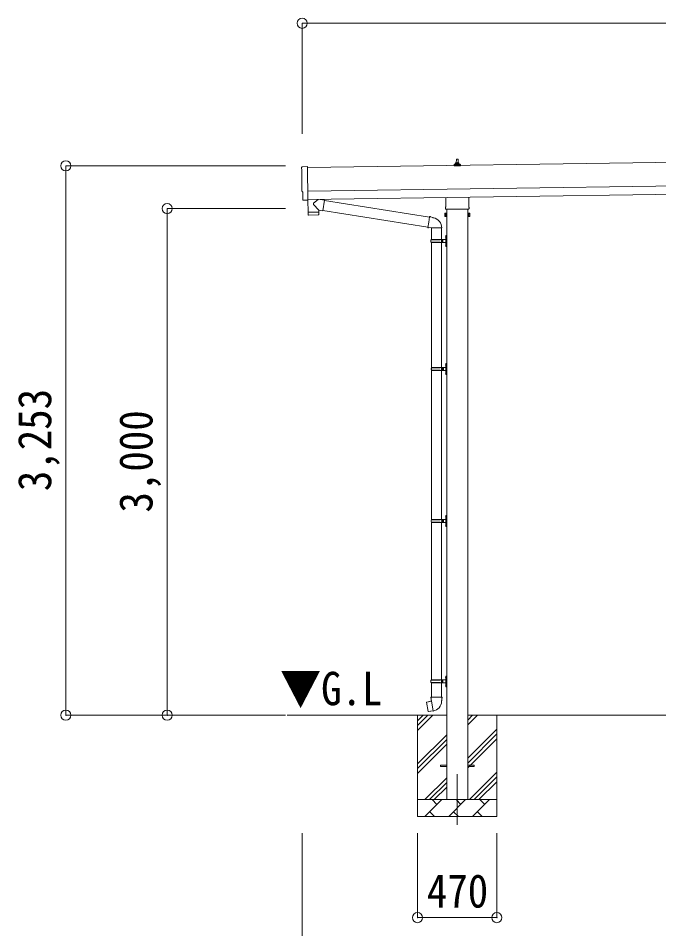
# Model space of a CAD drawing. Units: millimetres at full size, sheet at 1:60. Extents: x -16864 to 16864, y -11640 to 11640.
# Drawn here: x -2749 to 1046, y -8572 to -3179 of the extents above; entities that cross this region are included whole.
import ezdxf
from ezdxf.enums import TextEntityAlignment as Align

# ---------------------------------------------------------------- set-up
doc = ezdxf.new("R2010")
doc.units = ezdxf.units.MM
doc.header["$LTSCALE"] = 60
doc.header["$PDMODE"] = 32
doc.header["$PDSIZE"] = 60
doc.linetypes.add('CHAIN1', pattern=[8, 5, -1, 1, -1])
for name, color, linetype, lineweight in [('0-1_Defpoints', 7, 'CHAIN1', 9), ('0-2_TEXT1', 4, 'Continuous', 9), ('0-3_SHAPE', 7, 'Continuous', 9), ('0-7_PARTS2', 7, 'Continuous', 9), ('0-8_TABLE1', 6, 'Continuous', 9), ('0-9_DIM1', 7, 'Continuous', 9)]:
    doc.layers.add(name, color=color, linetype=linetype, lineweight=lineweight)
doc.styles.add('ＭＳ ゴシック', font='')
doc.styles.get('ＭＳ ゴシック').set_extended_font_data('MS Gothic')

msp = doc.modelspace()

# ---------------------------------------------------------------- linework, layer by layer
at = {"layer": '0-1_Defpoints'}
msp.add_line((-148.09, -7656.66), (-148.09, -8005.66), dxfattribs=at)
at = {"layer": '0-2_TEXT1'}
for p, q in [((4329.66, -3986.29), (-1035.29, -4062.93)), ((-165.65, -4044.41), (-129.91, -4044.41)), ((-165.27, -4044.22), (-158.55, -4042.59)), ((-158.16, -4042.41), (-137.4, -4042.41)), ((-157.78, -4041.62), (-157.78, -4037.41)), ((-156.78, -4037.41), (-138.78, -4037.41)), ((-153.78, -4037.41), (-153.06, -4013.88)), ((-152.06, -4012.91), (-143.51, -4012.91)), ((-142.51, -4013.88), (-141.78, -4037.41)), ((-137.78, -4041.62), (-137.78, -4037.41)), ((-130.3, -4044.22), (-137.02, -4042.59)), ((-166.03, -4052.91), (-166.03, -4045.19)), ((-129.53, -4052.91), (-166.03, -4052.91)), ((-129.53, -4052.91), (-129.53, -4045.19)), ((-1033.29, -4202.92), (4331.66, -4126.27)), ((-1032.58, -4252.91), (4332.37, -4176.27)), ((-1052.15, -4256.96), (-1059.08, -4256.7)), ((-216.39, -4296.89), (-216.39, -4241.25)), ((-79.79, -4239.3), (-79.79, -4296.89)), ((-218.09, -4305.66), (-218.09, -4300.16)), ((-80.15, -4309.16), (-216.03, -4309.16)), ((-210.59, -4309.16), (-210.59, -7806.66)), ((-85.59, -7806.66), (-85.59, -4309.16)), ((-78.09, -4300.16), (-78.09, -4305.66)), ((-222.09, -4335.16), (-221.33, -4333.85)), ((-222.09, -4335.16), (-222.09, -4352.16)), ((-222.09, -4352.16), (-221.33, -4353.48)), ((-215.09, -4338.76), (-221.33, -4338.76)), ((-215.09, -4348.57), (-221.33, -4348.57)), ((-215.09, -4353.48), (-221.33, -4353.48)), ((-212.59, -4352.86), (-215.09, -4352.86)), ((-83.59, -4352.86), (-81.09, -4352.86)), ((-81.09, -4338.76), (-74.85, -4338.76)), ((-81.09, -4348.57), (-74.85, -4348.57)), ((-81.09, -4353.48), (-74.85, -4353.48)), ((-74.09, -4335.16), (-74.85, -4333.85)), ((-74.09, -4352.16), (-74.85, -4353.48)), ((-74.09, -4335.16), (-74.09, -4352.16)), ((-248.09, -7602.16), (-210.59, -7602.16)), ((-248.09, -7611.16), (-248.09, -7602.16)), ((-248.09, -7602.16), (-210.59, -7602.16)), ((-248.09, -7611.16), (-248.09, -7602.16)), ((-85.59, -7602.16), (-48.09, -7602.16)), ((-85.59, -7602.16), (-48.09, -7602.16)), ((-48.09, -7611.16), (-48.09, -7602.16)), ((-48.09, -7611.16), (-48.09, -7602.16)), ((-248.09, -7611.16), (-210.59, -7611.16)), ((-248.09, -7611.16), (-210.59, -7611.16)), ((-85.59, -7611.16), (-48.09, -7611.16)), ((-85.59, -7611.16), (-48.09, -7611.16))]:
    msp.add_line(p, q, dxfattribs=at)
for points in [[(-1066.91, -4059.95), (-1035.36, -4057.84), (-1032.54, -4255.68)], [(-1061.96, -4253.75), (-1062.63, -4206.72), (-1063.23, -4206.73)], [(-1051.42, -4256.68), (-1050.76, -4256.04), (-1032.52, -4256.68)], [(-215.09, -4353.48), (-215.09, -4333.85), (-221.33, -4333.85)], [(-215.09, -4352.86), (-215.09, -4334.46), (-212.59, -4334.46)], [(-81.09, -4352.86), (-81.09, -4334.46), (-83.59, -4334.46)], [(-81.09, -4353.48), (-81.09, -4333.85), (-74.85, -4333.85)]]:
    msp.add_lwpolyline(points, dxfattribs=at)
for points in [[(-212.59, -4354.16), (-212.59, -4333.16), (-210.59, -4333.16), (-210.59, -4354.16)], [(-83.59, -4354.16), (-83.59, -4333.16), (-85.59, -4333.16), (-85.59, -4354.16)]]:
    msp.add_lwpolyline(points, close=True, dxfattribs=at)
for centre, radius, start, end in [((-165.03, -4045.19), 1, 103.62699, 180), ((-158.78, -4041.62), 1, 283.62699, 0), ((-153.7, -4038.04), 4.13, 90, 171.17633), ((-156.78, -4038.41), 1, 90, 180), ((-152.06, -4013.91), 1, 90, 178.60509), ((-144.45, -4037.41), 4.83, 133.60282, 180), ((-151.12, -4037.41), 4.83, 0, 46.39718), ((-143.51, -4013.91), 1, 1.39491, 90), ((-141.87, -4038.04), 4.13, 8.82367, 90), ((-138.78, -4038.41), 1, 0, 90), ((-136.78, -4041.62), 1, 180, 256.37301), ((-130.53, -4045.19), 1, 0, 76.37301), ((-214.09, -4300.16), 4, 125.09963, 180), ((-214.09, -4305.66), 4, 180, 194.47751), ((-214.09, -4305.66), 4, 194.47751, 241.04498), ((-82.09, -4305.66), 4, 298.95502, 345.52249), ((-82.09, -4300.16), 4, 0, 54.90037), ((-82.09, -4305.66), 4, 345.52249, 0), ((-217.74, -4336.3), 4.34, 145.61575, 214.38425), ((-205.85, -4343.66), 16.24, 162.41205, 197.58795), ((-217.74, -4351.03), 4.34, 145.61575, 214.38425), ((-90.33, -4343.66), 16.24, 342.41205, 17.58795), ((-78.43, -4336.3), 4.34, 325.61575, 34.38425), ((-78.43, -4351.03), 4.34, 325.61575, 34.38425)]:
    msp.add_arc(centre, radius, start, end, dxfattribs=at)
for centre, major_axis, ratio, start_param, end_param in [((-1066.71, -4062.94), (-3, -0.04), 0.99863, 4.7647489, 6.2979817), ((-5831.08, -4201.43), (4762.89, 68.04), 0.99863, 6.2686928, 6.2979817), ((-1063.3, -4202.33), (-4.41, -0.06), 0.99863, 6.2686928, 7.8539816), ((-1058.96, -4253.7), (-2.15, -2.1), 0.9974, 5.5252311, 7.0411395), ((-1052.11, -4255.96), (-0.717, -0.7), 0.9974, 0.7579542, 1.5707963)]:
    msp.add_ellipse(centre, major_axis=major_axis, ratio=ratio, start_param=start_param, end_param=end_param, dxfattribs=at)
at = {"layer": '0-3_SHAPE'}
for p, q in [((-210.59, -7306.66), (-1154.75, -7306.66)), ((-383.09, -7306.66), (-383.09, -7906.66)), ((-383.09, -7340.15), (-349.61, -7306.66)), ((-383.09, -7368.43), (-321.32, -7306.66)), ((-383.09, -7396.71), (-293.04, -7306.66)), ((1589.41, -7306.66), (-85.59, -7306.66)), ((-85.59, -7335.49), (-56.76, -7306.66)), ((-85.59, -7363.77), (-28.48, -7306.66)), ((86.91, -7306.66), (86.91, -7906.66)), ((-383.09, -7594.7), (-210.59, -7422.2)), ((-85.59, -7561.76), (86.91, -7389.26)), ((-85.59, -7590.05), (86.91, -7417.55)), ((-383.09, -7622.99), (-210.59, -7450.49)), ((-383.09, -7651.27), (-210.59, -7478.77)), ((-85.59, -7618.33), (86.91, -7445.83)), ((-75.93, -7806.66), (86.91, -7643.82)), ((-340.49, -7806.66), (-210.59, -7676.76)), ((-312.21, -7806.66), (-210.59, -7705.05)), ((-47.65, -7806.66), (86.91, -7672.11)), ((-19.36, -7806.66), (86.91, -7700.39)), ((-283.92, -7806.66), (-210.59, -7733.33)), ((-383.09, -7806.66), (86.91, -7806.66)), ((-339.51, -7906.66), (-239.51, -7806.66)), ((-268.06, -7835.22), (-296.62, -7806.66)), ((-198.09, -7906.66), (-98.09, -7806.66)), ((-126.64, -7835.22), (-155.2, -7806.66)), ((-56.67, -7906.66), (43.33, -7806.66)), ((14.78, -7835.22), (-13.77, -7806.66)), ((86.91, -7906.66), (-383.09, -7906.66)), ((-310.96, -7878.11), (-282.4, -7906.66)), ((-169.54, -7878.11), (-140.98, -7906.66)), ((-28.11, -7878.11), (0.44, -7906.66))]:
    msp.add_line(p, q, dxfattribs=at)
at = {"layer": '0-8_TABLE1'}
for p, q in [((-1066.3, -3209.02), (-1066.3, -3863.35)), ((9772.62, -3209.02), (-1066.3, -3209.02)), ((-2466.3, -4053.37), (-1165.61, -4053.37)), ((-2466.3, -4053.37), (-2466.3, -7306.66)), ((-1866.3, -4306.66), (-1165.61, -4306.66)), ((-1866.3, -4306.66), (-1866.3, -7306.66)), ((-2466.3, -7306.66), (-1165.61, -7306.66)), ((-1066.61, -9207.66), (-1066.61, -8005.66)), ((-383.09, -8505.66), (-383.09, -8005.66)), ((86.91, -8505.66), (86.91, -8005.66)), ((-383.09, -8505.66), (86.91, -8505.66))]:
    msp.add_line(p, q, dxfattribs=at)
for p in [(-1066.3, -3209.02), (-2466.3, -4053.37), (-1866.3, -4306.66), (-2466.3, -7306.66), (-1866.3, -7306.66), (-383.09, -8505.66), (86.91, -8505.66)]:
    msp.add_point(p, dxfattribs=at)
at = {"layer": '0-9_DIM1'}
for p, q in [((-1032.54, -4255.68), (-1032.52, -4256.68)), ((-971.13, -4252.03), (-998.78, -4274.54)), ((-933.51, -4256.04), (-959.35, -4251.87)), ((-933.51, -4256.04), (-943.68, -4318.93)), ((-933.81, -4257.87), (-311.65, -4356.92)), ((-968.08, -4314.98), (-998.96, -4281.87)), ((-1031.89, -4328.91), (-1031.48, -4341.96)), ((-970.9, -4344.04), (-1028.43, -4344.86)), ((-1027.41, -4327.84), (-1027.38, -4328.84)), ((-972.41, -4327.06), (-972.42, -4328.06)), ((-968.08, -4314.98), (-943.68, -4318.93)), ((-968.08, -4314.98), (-967.91, -4327)), ((-943.38, -4317.1), (-322.07, -4416.02)), ((-311.33, -4355.11), (-316.86, -4386.47)), ((-311.33, -4355.11), (-310.19, -4353.12)), ((-310.19, -4353.12), (-306.62, -4353.75)), ((-306.62, -4353.75), (-306.21, -4356.1)), ((-291.7, -4358.92), (-290.01, -4360.55)), ((-290.01, -4360.55), (-287.89, -4361)), ((-322.39, -4417.84), (-316.86, -4386.47)), ((-322.39, -4417.84), (-322, -4420.09)), ((-322.39, -4417.84), (-317.24, -4418.65)), ((-322, -4420.09), (-318.43, -4420.72)), ((-318.43, -4420.72), (-317.24, -4418.65)), ((-317.24, -4418.65), (-302.64, -4420.97)), ((-302.64, -4420.97), (-300.43, -4419.98)), ((-240.13, -4420.38), (-301.32, -4420.38)), ((-300.59, -4420.38), (-300.59, -4489.67)), ((-240.59, -4420.38), (-240.59, -4489.67)), ((-216.89, -4472.52), (-214.85, -4473.52)), ((-215.62, -4470.52), (-214.99, -4470.52)), ((-215.62, -4470.52), (-215.62, -4478.82)), ((-214.99, -4470.52), (-214.99, -4478.82)), ((-214.99, -4470.52), (-214.59, -4470.92)), ((-214.85, -4473.52), (-214.23, -4474.67)), ((-214.59, -4466.67), (-211.59, -4465.17)), ((-214.59, -4466.67), (-214.59, -4498.67)), ((-214.59, -4470.92), (-214.59, -4478.42)), ((-211.59, -4465.17), (-211.59, -4498.67)), ((-211.59, -4465.17), (-210.59, -4465.17)), ((-210.59, -4465.17), (-210.59, -4498.67)), ((-303.59, -4491.67), (-253.26, -4491.67)), ((-303.59, -4505.67), (-253.26, -4505.67)), ((-302.59, -4489.67), (-216.59, -4489.67)), ((-302.59, -4489.67), (-302.59, -4491.67)), ((-302.59, -4507.67), (-302.59, -4505.67)), ((-302.59, -4507.67), (-216.59, -4507.67)), ((-300.59, -4507.67), (-300.59, -6147.66)), ((-243.59, -4489.67), (-243.59, -4494.17)), ((-243.59, -4494.17), (-241.59, -4494.17)), ((-243.59, -4507.67), (-243.59, -4503.17)), ((-243.59, -4503.17), (-241.59, -4503.17)), ((-241.59, -4494.17), (-241.59, -4498.67)), ((-241.59, -4503.17), (-241.59, -4498.67)), ((-240.59, -4507.67), (-240.59, -6147.66)), ((-235.59, -4489.67), (-235.59, -4498.67)), ((-235.59, -4494.17), (-232.59, -4494.17)), ((-235.59, -4507.67), (-235.59, -4498.67)), ((-235.59, -4503.17), (-232.59, -4503.17)), ((-232.59, -4494.17), (-232.59, -4498.67)), ((-232.59, -4503.17), (-232.59, -4498.67)), ((-216.89, -4520.52), (-214.85, -4521.52)), ((-215.62, -4478.82), (-214.99, -4478.82)), ((-215.62, -4518.52), (-214.99, -4518.52)), ((-215.62, -4518.52), (-215.62, -4526.82)), ((-215.62, -4526.82), (-214.99, -4526.82)), ((-214.99, -4478.82), (-214.59, -4478.42)), ((-214.99, -4518.52), (-214.99, -4526.82)), ((-214.99, -4518.52), (-214.59, -4518.92)), ((-214.99, -4526.82), (-214.59, -4526.42)), ((-214.85, -4521.52), (-214.23, -4522.67)), ((-214.59, -4530.67), (-214.59, -4498.67)), ((-214.59, -4518.92), (-214.59, -4526.42)), ((-211.59, -4532.17), (-211.59, -4498.67)), ((-210.59, -4532.17), (-210.59, -4498.67)), ((-214.59, -4530.67), (-211.59, -4532.17)), ((-211.59, -4532.17), (-210.59, -4532.17)), ((-216.89, -5230.52), (-214.85, -5231.51)), ((-215.62, -5228.51), (-214.99, -5228.51)), ((-215.62, -5228.51), (-215.62, -5236.81)), ((-214.99, -5228.51), (-214.99, -5236.81)), ((-214.99, -5228.51), (-214.59, -5228.91)), ((-214.59, -5224.66), (-211.59, -5223.16)), ((-214.59, -5224.66), (-214.59, -5256.66)), ((-214.59, -5228.91), (-214.59, -5236.41)), ((-211.59, -5223.16), (-211.59, -5256.66)), ((-211.59, -5223.16), (-210.59, -5223.16)), ((-210.59, -5223.16), (-210.59, -5256.66)), ((-301.09, -5249.66), (-250.76, -5249.66)), ((-301.09, -5263.66), (-250.76, -5263.66)), ((-300.09, -5247.66), (-300.09, -5249.66)), ((-300.09, -5247.66), (-216.59, -5247.66)), ((-300.09, -5265.66), (-300.09, -5263.66)), ((-300.09, -5265.66), (-216.59, -5265.66)), ((-241.09, -5247.66), (-241.09, -5252.16)), ((-241.09, -5252.16), (-239.09, -5252.16)), ((-241.09, -5265.66), (-241.09, -5261.16)), ((-241.09, -5261.16), (-239.09, -5261.16)), ((-239.09, -5252.16), (-239.09, -5256.66)), ((-239.09, -5261.16), (-239.09, -5256.66)), ((-233.09, -5247.66), (-233.09, -5256.66)), ((-233.09, -5252.16), (-230.09, -5252.16)), ((-233.09, -5265.66), (-233.09, -5256.66)), ((-233.09, -5261.16), (-230.09, -5261.16)), ((-230.09, -5252.16), (-230.09, -5256.66)), ((-230.09, -5261.16), (-230.09, -5256.66)), ((-216.89, -5278.52), (-214.85, -5279.51)), ((-215.62, -5236.81), (-214.99, -5236.81)), ((-215.62, -5276.51), (-214.99, -5276.51)), ((-215.62, -5276.51), (-215.62, -5284.81)), ((-214.99, -5236.81), (-214.59, -5236.41)), ((-214.99, -5276.51), (-214.99, -5284.81)), ((-214.99, -5276.51), (-214.59, -5276.91)), ((-214.99, -5284.81), (-214.59, -5284.41)), ((-214.85, -5231.51), (-214.23, -5232.66)), ((-214.85, -5279.51), (-214.23, -5280.66)), ((-214.59, -5288.66), (-214.59, -5256.66)), ((-214.59, -5276.91), (-214.59, -5284.41)), ((-211.59, -5290.16), (-211.59, -5256.66)), ((-210.59, -5290.16), (-210.59, -5256.66)), ((-215.62, -5284.81), (-214.99, -5284.81)), ((-214.59, -5288.66), (-211.59, -5290.16)), ((-211.59, -5290.16), (-210.59, -5290.16)), ((-216.89, -6130.52), (-214.85, -6131.51)), ((-215.62, -6128.51), (-214.99, -6128.51)), ((-215.62, -6128.51), (-215.62, -6136.81)), ((-215.62, -6136.81), (-214.99, -6136.81)), ((-214.99, -6128.51), (-214.99, -6136.81)), ((-214.99, -6128.51), (-214.59, -6128.91)), ((-214.99, -6136.81), (-214.59, -6136.41)), ((-214.85, -6131.51), (-214.23, -6132.66)), ((-214.59, -6124.66), (-211.59, -6123.16)), ((-214.59, -6124.66), (-214.59, -6156.66)), ((-214.59, -6128.91), (-214.59, -6136.41)), ((-211.59, -6123.16), (-211.59, -6156.66)), ((-211.59, -6123.16), (-210.59, -6123.16)), ((-210.59, -6123.16), (-210.59, -6156.66)), ((-301.09, -6149.66), (-250.76, -6149.66)), ((-301.09, -6163.66), (-250.76, -6163.66)), ((-300.59, -6165.66), (-300.59, -7097.66)), ((-300.09, -6147.66), (-300.09, -6149.66)), ((-300.09, -6147.66), (-216.59, -6147.66)), ((-300.09, -6165.66), (-300.09, -6163.66)), ((-300.09, -6165.66), (-216.59, -6165.66)), ((-241.09, -6147.66), (-241.09, -6152.16)), ((-241.09, -6152.16), (-239.09, -6152.16)), ((-241.09, -6165.66), (-241.09, -6161.16)), ((-241.09, -6161.16), (-239.09, -6161.16)), ((-240.59, -6165.66), (-240.59, -7097.66)), ((-239.09, -6152.16), (-239.09, -6156.66)), ((-239.09, -6161.16), (-239.09, -6156.66)), ((-233.09, -6147.66), (-233.09, -6156.66)), ((-233.09, -6152.16), (-230.09, -6152.16)), ((-233.09, -6165.66), (-233.09, -6156.66)), ((-233.09, -6161.16), (-230.09, -6161.16)), ((-230.09, -6152.16), (-230.09, -6156.66)), ((-230.09, -6161.16), (-230.09, -6156.66)), ((-216.89, -6178.52), (-214.85, -6179.51)), ((-215.62, -6176.51), (-214.99, -6176.51)), ((-215.62, -6176.51), (-215.62, -6184.81)), ((-215.62, -6184.81), (-214.99, -6184.81)), ((-214.99, -6176.51), (-214.99, -6184.81)), ((-214.99, -6176.51), (-214.59, -6176.91)), ((-214.99, -6184.81), (-214.59, -6184.41)), ((-214.85, -6179.51), (-214.23, -6180.66)), ((-214.59, -6188.66), (-214.59, -6156.66)), ((-214.59, -6176.91), (-214.59, -6184.41)), ((-214.59, -6188.66), (-211.59, -6190.16)), ((-211.59, -6190.16), (-211.59, -6156.66)), ((-211.59, -6190.16), (-210.59, -6190.16)), ((-210.59, -6190.16), (-210.59, -6156.66)), ((-303.59, -7099.66), (-253.26, -7099.66)), ((-303.59, -7113.66), (-253.26, -7113.66)), ((-302.59, -7097.66), (-216.59, -7097.66)), ((-302.59, -7097.66), (-302.59, -7099.66)), ((-302.59, -7115.66), (-302.59, -7113.66)), ((-302.59, -7115.66), (-216.59, -7115.66)), ((-300.59, -7115.66), (-300.59, -7200.59)), ((-243.59, -7097.66), (-243.59, -7102.16)), ((-243.59, -7102.16), (-241.59, -7102.16)), ((-243.59, -7115.66), (-243.59, -7111.16)), ((-243.59, -7111.16), (-241.59, -7111.16)), ((-241.59, -7102.16), (-241.59, -7106.66)), ((-241.59, -7111.16), (-241.59, -7106.66)), ((-240.59, -7115.66), (-240.59, -7200.59)), ((-235.59, -7097.66), (-235.59, -7106.66)), ((-235.59, -7102.16), (-232.59, -7102.16)), ((-235.59, -7115.66), (-235.59, -7106.66)), ((-235.59, -7111.16), (-232.59, -7111.16)), ((-232.59, -7102.16), (-232.59, -7106.66)), ((-232.59, -7111.16), (-232.59, -7106.66)), ((-216.89, -7080.52), (-214.85, -7081.51)), ((-215.62, -7078.51), (-214.99, -7078.51)), ((-215.62, -7078.51), (-215.62, -7086.81)), ((-215.62, -7086.81), (-214.99, -7086.81)), ((-214.99, -7078.51), (-214.99, -7086.81)), ((-214.99, -7078.51), (-214.59, -7078.91)), ((-214.99, -7086.81), (-214.59, -7086.41)), ((-214.85, -7081.51), (-214.23, -7082.66)), ((-214.59, -7074.66), (-211.59, -7073.16)), ((-214.59, -7074.66), (-214.59, -7106.66)), ((-214.59, -7078.91), (-214.59, -7086.41)), ((-214.59, -7138.66), (-214.59, -7106.66)), ((-211.59, -7073.16), (-211.59, -7106.66)), ((-211.59, -7073.16), (-210.59, -7073.16)), ((-211.59, -7140.16), (-211.59, -7106.66)), ((-210.59, -7073.16), (-210.59, -7106.66)), ((-210.59, -7140.16), (-210.59, -7106.66)), ((-216.89, -7128.52), (-214.85, -7129.51)), ((-215.62, -7126.51), (-214.99, -7126.51)), ((-215.62, -7126.51), (-215.62, -7134.81)), ((-215.62, -7134.81), (-214.99, -7134.81)), ((-214.99, -7126.51), (-214.99, -7134.81)), ((-214.99, -7126.51), (-214.59, -7126.91)), ((-214.99, -7134.81), (-214.59, -7134.41)), ((-214.85, -7129.51), (-214.23, -7130.66)), ((-214.59, -7126.91), (-214.59, -7134.41)), ((-214.59, -7138.66), (-211.59, -7140.16)), ((-211.59, -7140.16), (-210.59, -7140.16)), ((-301.18, -7223.79), (-329.05, -7229.04)), ((-302.44, -7200.59), (-304.59, -7201.37)), ((-304.59, -7201.37), (-304.59, -7204.99)), ((-304.59, -7204.99), (-302.35, -7205.81)), ((-302.44, -7200.59), (-270.59, -7200.59)), ((-302.44, -7200.59), (-302.35, -7205.81)), ((-302.35, -7205.81), (-302.09, -7220.59)), ((-302.09, -7220.59), (-300.74, -7222.59)), ((-290.82, -7281.09), (-300.96, -7223.61)), ((-300.94, -7222.79), (-300.94, -7223.5)), ((-300.74, -7222.59), (-300.77, -7222.6)), ((-238.74, -7200.59), (-270.59, -7200.59)), ((-240.4, -7222.53), (-240.48, -7224.7)), ((-239.09, -7220.59), (-240.4, -7222.53)), ((-236.59, -7204.99), (-238.83, -7205.81)), ((-238.74, -7200.59), (-236.59, -7201.37)), ((-236.59, -7201.37), (-236.59, -7204.99)), ((-329.05, -7229.04), (-329.86, -7230.21)), ((-329.86, -7230.21), (-320.24, -7284.77)), ((-316.31, -7226.44), (-316.52, -7226.68)), ((-306.21, -7283.68), (-306.49, -7283.53)), ((-290.52, -7281.85), (-290.76, -7281.19))]:
    msp.add_line(p, q, dxfattribs=at)
for points in [[(-1032.92, -4256.67), (-1031.91, -4327.91), (-967.91, -4327)], [(-967.94, -4341.05), (-967.9, -4327.99), (-1031.89, -4328.91)], [(-311.33, -4355.11), (-306.21, -4356.1), (-291.7, -4358.92)], [(-216.89, -4476.82), (-214.85, -4475.82), (-214.23, -4474.67)], [(-216.89, -4524.82), (-214.85, -4523.82), (-214.23, -4522.67)], [(-216.89, -5234.81), (-214.85, -5233.81), (-214.23, -5232.66)], [(-216.89, -5282.81), (-214.85, -5281.81), (-214.23, -5280.66)], [(-216.89, -6134.81), (-214.85, -6133.81), (-214.23, -6132.66)], [(-216.89, -6182.81), (-214.85, -6181.81), (-214.23, -6180.66)], [(-216.89, -7084.81), (-214.85, -7083.81), (-214.23, -7082.66)], [(-216.89, -7132.81), (-214.85, -7131.81), (-214.23, -7130.66)], [(-314.06, -7226.22), (-314.34, -7226.07), (-316.31, -7226.44)], [(-238.74, -7200.59), (-238.83, -7205.81), (-239.09, -7220.59)], [(-291.09, -7281), (-319.08, -7285.59), (-320.24, -7284.77)], [(-304.03, -7283.12), (-304.24, -7283.36), (-306.21, -7283.68)]]:
    msp.add_lwpolyline(points, dxfattribs=at)
for centre, radius, start, end in [((-995.47, -4278.29), 5, 131.47396, 225.79244), ((-1028.48, -4341.86), 3, 181.81845, 270.86677), ((-970.94, -4341.04), 3, 270.81845, 359.81845), ((-300.43, -4419.98), 60.3, 359.62495, 78), ((-211.29, -4474.67), 6, 136.21765, 223.78235), ((-254.84, -4498.67), 49.25, 171.82876, 180.00002), ((-254.84, -4498.67), 49.25, 180.00002, 188.17127), ((-253.26, -4489.67), 2, 270, 359.99998), ((-253.26, -4507.67), 2, 0.00005, 90.00004), ((-211.29, -4522.67), 6, 136.21765, 223.78235), ((-216.59, -4487.67), 2, 270, 359.99998), ((-216.59, -4509.67), 2, 0.00005, 90.00004), ((-211.29, -5232.66), 6, 136.21765, 223.78235), ((-252.34, -5256.66), 49.25, 171.82876, 180.00002), ((-252.34, -5256.66), 49.25, 180.00002, 188.17127), ((-250.76, -5247.66), 2, 270, 359.99998), ((-250.76, -5265.66), 2, 0.00005, 90.00004), ((-211.29, -5280.66), 6, 136.21765, 223.78235), ((-216.59, -5245.66), 2, 270, 359.99998), ((-216.59, -5267.66), 2, 0.00005, 90.00004), ((-211.29, -6132.66), 6, 136.21765, 223.78235), ((-216.59, -6145.66), 2, 270, 359.99998), ((-252.34, -6156.66), 49.25, 171.82876, 180.00002), ((-252.34, -6156.66), 49.25, 180.00002, 188.17127), ((-250.76, -6147.66), 2, 270, 359.99998), ((-250.76, -6165.66), 2, 0.00005, 90.00004), ((-211.29, -6180.66), 6, 136.21765, 223.78235), ((-216.59, -6167.66), 2, 0.00005, 90.00004), ((-254.84, -7106.66), 49.25, 171.82876, 180.00002), ((-254.84, -7106.66), 49.25, 180.00002, 188.17127), ((-253.26, -7097.66), 2, 270, 359.99998), ((-253.26, -7115.66), 2, 0.00005, 90.00004), ((-211.29, -7082.66), 6, 136.21765, 223.78235), ((-216.59, -7095.66), 2, 270, 359.99998), ((-216.59, -7117.66), 2, 0.00005, 90.00004), ((-211.29, -7130.66), 6, 136.21765, 223.78235), ((-301.24, -7223.5), 0.3, 280.66842, 0), ((-300.74, -7222.79), 0.2, 100, 180), ((-300.74, -7222.59), 60.3, 279.96938, 358), ((-291.04, -7281.29), 0.3, 20, 99.33158), ((-290.33, -7281.78), 0.2, 200, 279.96938)]:
    msp.add_arc(centre, radius, start, end, dxfattribs=at)

# ---------------------------------------------------------------- texts
at = {"layer": '0-7_PARTS2', "style": 'ＭＳ ゴシック', "width": 0.9}
msp.add_text('▼G.L', height=197.9, dxfattribs=at).set_placement((-1197.47, -7306.95), align=Align.BOTTOM_LEFT)
at = {"layer": '0-8_TABLE1', "color": 7, "style": 'ＭＳ ゴシック', "width": 0.9}
for s, p in [('3,253', (-2493.8, -5980.02)), ('3,000', (-1893.8, -6106.66))]:
    msp.add_text(s, height=197.9, rotation=90, dxfattribs=at).set_placement(p, align=Align.BOTTOM_LEFT)
msp.add_text('470', height=197.9, dxfattribs=at).set_placement((-328.09, -8505.66), align=Align.BOTTOM_LEFT)

doc.saveas('drawing.dxf')
